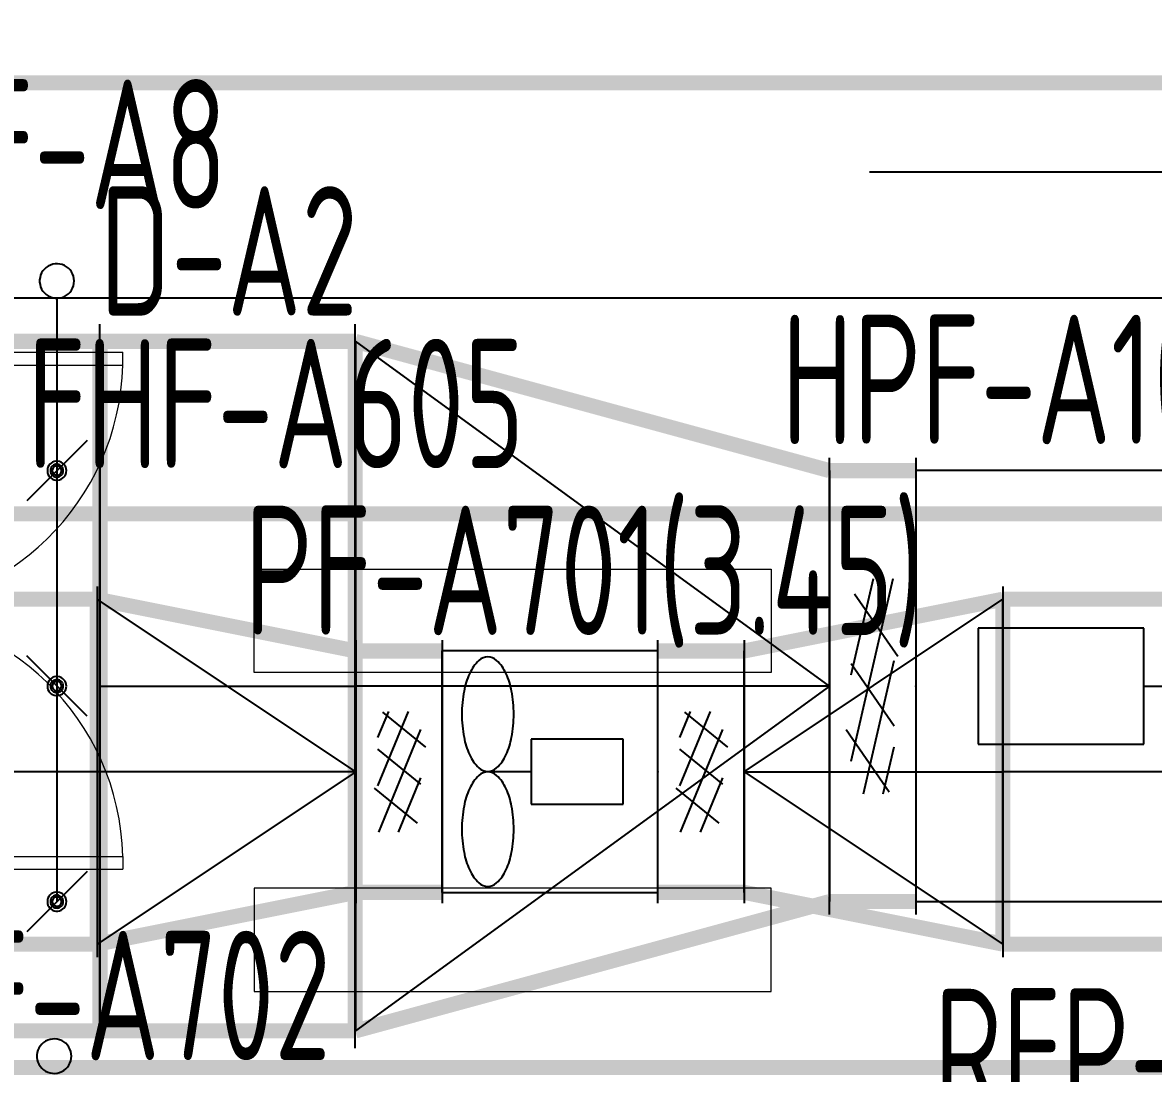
# Model space of a CAD drawing. Extents: x 4 to 13611208, y -605838 to 574722.
# Drawn here: x 13249225 to 13251848, y 191811 to 194249 of the extents above; entities that cross this region are included whole.
import ezdxf

# ---------------------------------------------------------------- set-up
doc = ezdxf.new("R2010")
doc.units = 0
doc.header["$LTSCALE"] = 1000
doc.header["$MEASUREMENT"] = 0
doc.linetypes.add('CENTER2', pattern=[28.575, 19.05, -3.175, 3.175, -3.175])
for name, color, linetype in [('DUCT-D-P中心线', 5, 'CENTER2'), ('DUCT-D-P标注', 7, 'Continuous'), ('DUCT-D-P法兰', 2, 'Continuous'), ('DUCT-D-P管', 6, 'Continuous'), ('DUCT-D-P管端线', 2, 'Continuous'), ('DUCT-D-P管设备', 7, 'Continuous'), ('DUCT-D-P阀门', 7, 'Continuous'), ('DUCT-X-P中心线', 5, 'CENTER2'), ('DUCT-X-P标注', 7, 'Continuous'), ('DUCT-X-P法兰', 2, 'Continuous'), ('DUCT-X-P管', 31, 'Continuous'), ('DUCT-X-P管端线', 2, 'Continuous'), ('DUCT-X-P管设备', 7, 'Continuous'), ('DUCT-X-P阀门', 7, 'Continuous'), ('DUCT-X-S标注', 7, 'Continuous')]:
    doc.layers.add(name, color=color, linetype=linetype)
doc.layers.add('建筑底图', color=8, linetype='Continuous', lineweight=13)
doc.styles.add('67', font='gbenor.shx', dxfattribs={"width": 0.7, "bigfont": 'hztxt.shx'})
doc.styles.add('du', font='gbenor.shx', dxfattribs={"width": 0.8, "bigfont": 'hztxt.shx'})
doc.dimstyles.new('67', dxfattribs={"dimscale": 100, "dimtxt": 3, "dimasz": 0.5, "dimexe": 0.5, "dimexo": 2, "dimgap": 0.5, "dimtad": 2, "dimdec": 0, "dimrnd": 5, "dimzin": 0, "dimdsep": 46, "dimtxsty": 'du', "dimblk": 'ARCHTICK', "dimcen": 0, "dimdle": 0.5, "dimclrd": 256, "dimclre": 256, "dimclrt": 256, "dimazin": 0, "dimtfac": 1, "dimtdec": 0, "dimtix": 1, "dimtmove": 2, "dimatfit": 3, "dimfxl": 100, "dimtolj": 1, "dimtzin": 0, "dimlwd": -1, "dimlwe": -1, "dimarcsym": 0})

# ---------------------------------------------------------------- blocks, each defined once
blk = doc.blocks.new('$DorLib2D$00000002')
for p, q in [((-0.5, 0), (-0.5, 0.4875)), ((-0.475, 0.4875), (-0.5, 0.4875)), ((-0.475, 0), (-0.475, 0.4875)), ((0.475, 0), (0.475, 0.4875)), ((0.475, 0.4875), (0.5, 0.4875)), ((0.5, 0), (0.5, 0.4875)), ((-0.5, 0), (-0.475, 0)), ((0.5, 0), (0.475, 0))]:
    blk.add_line(p, q)
at = {"lineweight": 13}
for centre, start, end in [((-0.4875, 0), 0, 88.5307), ((0.4875, 0), 91.4693, 180)]:
    blk.add_arc(centre, 0.4875, start, end, dxfattribs=at)
blk = doc.blocks.new('_ArchTick')
at = {"color": 0, "linetype": 'ByBlock', "const_width": 0.4}
blk.add_lwpolyline([(-0.5, -0.5), (0.5, 0.5)], dxfattribs=at)
blk = doc.blocks.new('*D831')
at = {"layer": 'DUCT-X-P标注', "transparency": 16777216}
for p, q in [((13248997.4, 194309.5), (13248997.4, 194538)), ((13251998.4, 194309.5), (13251998.4, 194538)), ((13248947.4, 194488), (13250197.8, 194488)), ((13252048.4, 194488), (13250798, 194488))]:
    blk.add_line(p, q, dxfattribs=at)
at = {"layer": 'DUCT-X-P标注', "transparency": 16777216, "xscale": 50, "yscale": 50, "zscale": 50, "rotation": 180}
blk.add_blockref('_ArchTick', (13248997.4, 194488), dxfattribs=at)
at = {"layer": 'DUCT-X-P标注', "transparency": 16777216, "xscale": 50, "yscale": 50, "zscale": 50}
blk.add_blockref('_ArchTick', (13251998.4, 194488), dxfattribs=at)
at = {"layer": 'DUCT-X-P标注', "transparency": 16777216, "insert": (13250497.9, 194501), "char_height": 300, "attachment_point": 5, "style": 'du'}
blk.add_mtext('\\A1;3000', dxfattribs=at)
blk = doc.blocks.new('$轴流风机$00000011')
for p, q in [((-500, 500), (-500, -500)), ((500, 500), (-500, 500)), ((500, -500), (500, 500)), ((-339.5, 134.7), (-339.5, -134.7)), ((88, 134.7), (-339.5, 134.7)), ((88, -134.7), (88, 134.7)), ((88, 0), (288.5, 0)), ((-339.5, -134.7), (88, -134.7)), ((-500, -500), (500, -500))]:
    blk.add_line(p, q)
for centre, radius, start, end in [((288.5, 410.5), 64.8, 90, 129.1821), ((288.5, 410.5), 64.8, 50.8179, 90), ((355.1, 328.7), 170.3, 129.1821, 153.0603), ((221.9, 328.7), 170.3, 26.9397, 50.8179), ((462.4, 274.2), 290.7, 153.0603, 168.1126), ((114.5, 274.2), 290.7, 11.8874, 26.9397), ((633.1, 238.3), 465, 168.1126, 180), ((-56.1, 238.3), 465, 0, 11.8874), ((633.1, 238.3), 465, 180, 191.8874), ((-56.1, 238.3), 465, 348.1126, 0), ((462.4, 202.4), 290.7, 191.8874, 206.9397), ((114.5, 202.4), 290.7, 333.0603, 348.1126), ((355.1, 147.8), 170.3, 206.9397, 230.8179), ((221.9, 147.8), 170.3, 309.1821, 333.0603), ((288.5, 66.1), 64.8, 230.8179, 270), ((288.5, 66.1), 64.8, 270, 309.1821), ((355.1, -147.8), 170.3, 129.1821, 153.0603), ((288.5, -66.1), 64.8, 90, 129.1821), ((288.5, -66.1), 64.8, 50.8179, 90), ((221.9, -147.8), 170.3, 26.9397, 50.8179), ((462.4, -202.4), 290.7, 153.0603, 168.1126), ((114.5, -202.4), 290.7, 11.8874, 26.9397), ((633.1, -238.3), 465, 168.1126, 180), ((-56.1, -238.3), 465, 0, 11.8874), ((633.1, -238.3), 465, 180, 191.8874), ((-56.1, -238.3), 465, 348.1126, 0), ((462.4, -274.2), 290.7, 191.8874, 206.9397), ((114.5, -274.2), 290.7, 333.0603, 348.1126), ((355.1, -328.7), 170.3, 206.9397, 230.8179), ((221.9, -328.7), 170.3, 309.1821, 333.0603), ((288.5, -410.5), 64.8, 230.8179, 270), ((288.5, -410.5), 64.8, 270, 309.1821)]:
    blk.add_arc(centre, radius, start, end)
for p in [(-500, 0), (500, 0)]:
    blk.add_point(p)

msp = doc.modelspace()

# ---------------------------------------------------------------- linework, layer by layer
at = {"layer": 'DUCT-D-P中心线'}
for p, q in [((13249404, 192709.5), (13249996.3, 192709.5)), ((13251096.5, 192709.5), (13249996.5, 192709.5))]:
    msp.add_line(p, q, dxfattribs=at)
at = {"layer": 'DUCT-D-P标注'}
msp.add_lwpolyline([(13253598.7, 193349.5), (13253598.7, 193901.9), (13251189.7, 193901.9)], dxfattribs=at)
at = {"layer": 'DUCT-D-P法兰'}
for p, q in [((13249403.9, 191869.5), (13249403.9, 193549.5)), ((13249996.4, 191869.5), (13249996.4, 193549.5)), ((13251096.6, 192179.5), (13251096.6, 193239.5)), ((13251296.8, 193239.5), (13251296.8, 192179.5))]:
    msp.add_line(p, q, dxfattribs=at)
at = {"layer": 'DUCT-D-P法兰', "color": 18, "true_color": 0x000000}
for p in [(13249403.8, 192709.5, 4300), (13249404, 192709.5, 4300), (13249996.3, 192709.5, 4300), (13249996.5, 192709.5, 4300), (13251096.5, 192709.5, 4300), (13251096.7, 192709.5, 4300), (13251296.7, 192709.5, 4300), (13251296.9, 192709.5, 4300)]:
    msp.add_point(p, dxfattribs=at)
at = {"layer": 'DUCT-D-P管'}
for q in [(13249996.5, 193509.5), (13249996.5, 191909.5)]:
    msp.add_line((13251096.5, 192709.5), q, dxfattribs=at)
at = {"layer": 'DUCT-D-P管', "const_width": 35}
for points in [[(13249204, 193509.5), (13249404, 193509.5)], [(13249996.3, 193509.5), (13249404, 193509.5)], [(13249404, 193509.5), (13249404, 191909.5)], [(13249996.3, 191909.5), (13249996.3, 193509.5)], [(13251096.5, 193209.5), (13249996.5, 193509.5)], [(13251096.7, 193209.5), (13251296.7, 193209.5)], [(13251096.5, 192209.5), (13249996.5, 191909.5)], [(13251296.7, 192209.5), (13251096.7, 192209.5)], [(13249404, 191909.5), (13249204, 191909.5)], [(13249404, 191909.5), (13249996.3, 191909.5)]]:
    msp.add_lwpolyline(points, dxfattribs=at)
at = {"layer": 'DUCT-D-P管', "color": 18, "true_color": 0x000000}
for p in [(13249996.5, 192709.5, 4300), (13251096.5, 192709.5, 4300)]:
    msp.add_point(p, dxfattribs=at)
at = {"layer": 'DUCT-D-P管端线'}
for p, q in [((13249404, 193509.5), (13249404, 191909.5)), ((13249996.5, 193509.5), (13249996.5, 191909.5)), ((13251096.5, 192209.5), (13251096.5, 193209.5)), ((13251096.7, 193209.5), (13251096.7, 192209.5)), ((13251296.7, 193209.5), (13251296.7, 192209.5))]:
    msp.add_line(p, q, dxfattribs=at)
at = {"layer": 'DUCT-D-P阀门'}
for p, q in [((13249268.7, 193668.3), (13249266.4, 193663.2)), ((13249271.7, 193673), (13249268.7, 193668.3)), ((13249275.3, 193677.3), (13249271.7, 193673)), ((13249279.4, 193681), (13249275.3, 193677.3)), ((13249284, 193684.2), (13249279.4, 193681)), ((13249289, 193686.6), (13249284, 193684.2)), ((13249294.4, 193688.3), (13249289, 193686.6)), ((13249299.9, 193689.3), (13249294.4, 193688.3)), ((13249305.4, 193689.5), (13249299.9, 193689.3)), ((13249311, 193688.9), (13249305.4, 193689.5)), ((13249316.4, 193687.6), (13249311, 193688.9)), ((13249321.6, 193685.5), (13249316.4, 193687.6)), ((13249326.4, 193682.7), (13249321.6, 193685.5)), ((13249330.8, 193679.2), (13249326.4, 193682.7)), ((13249334.7, 193675.2), (13249330.8, 193679.2)), ((13249338, 193670.7), (13249334.7, 193675.2)), ((13249340.6, 193665.8), (13249338, 193670.7)), ((13249264.9, 193657.8), (13249264.1, 193652.3)), ((13249264.1, 193652.3), (13249264.1, 193646.7)), ((13249264.1, 193646.7), (13249264.9, 193641.2)), ((13249266.4, 193663.2), (13249264.9, 193657.8)), ((13249264.9, 193641.2), (13249266.4, 193635.8)), ((13249342.5, 193660.5), (13249340.6, 193665.8)), ((13249343.6, 193655.1), (13249342.5, 193660.5)), ((13249342.5, 193638.5), (13249343.6, 193643.9)), ((13249344, 193649.5), (13249343.6, 193655.1)), ((13249343.6, 193643.9), (13249344, 193649.5)), ((13249266.4, 193635.8), (13249268.7, 193630.7)), ((13249268.7, 193630.7), (13249271.7, 193626)), ((13249271.7, 193626), (13249275.3, 193621.7)), ((13249275.3, 193621.7), (13249279.4, 193618)), ((13249279.4, 193618), (13249284, 193614.9)), ((13249284, 193614.9), (13249289, 193612.4)), ((13249321.6, 193613.6), (13249326.4, 193616.4)), ((13249326.4, 193616.4), (13249330.8, 193619.8)), ((13249330.8, 193619.8), (13249334.7, 193623.8)), ((13249334.7, 193623.8), (13249338, 193628.3)), ((13249338, 193628.3), (13249340.6, 193633.2)), ((13249340.6, 193633.2), (13249342.5, 193638.5)), ((13249289, 193612.4), (13249294.4, 193610.7)), ((13249294.4, 193610.7), (13249299.9, 193609.7)), ((13249299.9, 193609.7), (13249305.4, 193609.5)), ((13249304, 193609.5), (13249304, 193509.5)), ((13249305.4, 193609.5), (13249311, 193610.1)), ((13249311, 193610.1), (13249316.4, 193611.5)), ((13249316.4, 193611.5), (13249321.6, 193613.6)), ((13249304, 193509.5), (13249304, 192709.5)), ((13249374, 193279.5), (13249234, 193139.5)), ((13249285.2, 193221.2), (13249283.4, 193217.5)), ((13249287.7, 193224.4), (13249285.2, 193221.2)), ((13249290.7, 193227.2), (13249287.7, 193224.4)), ((13249294.2, 193229.3), (13249290.7, 193227.2)), ((13249298, 193230.8), (13249294.2, 193229.3)), ((13249296.5, 193222.5), (13249294.2, 193220.9)), ((13249299.1, 193223.7), (13249296.5, 193222.5)), ((13249302, 193231.6), (13249298, 193230.8)), ((13249301.9, 193224.4), (13249299.1, 193223.7)), ((13249304.7, 193224.5), (13249301.9, 193224.4)), ((13249306.1, 193231.6), (13249302, 193231.6)), ((13249307.6, 193224.1), (13249304.7, 193224.5)), ((13249310.1, 193230.8), (13249306.1, 193231.6)), ((13249310.3, 193223.2), (13249307.6, 193224.1)), ((13249313.9, 193229.3), (13249310.1, 193230.8)), ((13249312.7, 193221.7), (13249310.3, 193223.2)), ((13249314.9, 193219.9), (13249312.7, 193221.7)), ((13249317.4, 193227.2), (13249313.9, 193229.3)), ((13249320.4, 193224.4), (13249317.4, 193227.2)), ((13249322.9, 193221.2), (13249320.4, 193224.4)), ((13249324.7, 193217.5), (13249322.9, 193221.2)), ((13249282.3, 193213.6), (13249281.9, 193209.5)), ((13249281.9, 193209.5), (13249282.3, 193205.4)), ((13249283.4, 193217.5), (13249282.3, 193213.6)), ((13249282.3, 193205.4), (13249283.4, 193201.5)), ((13249283.4, 193201.5), (13249285.2, 193197.8)), ((13249285.2, 193197.8), (13249287.7, 193194.6)), ((13249289.6, 193213.7), (13249289.1, 193210.9)), ((13249289.1, 193210.9), (13249289.1, 193208.1)), ((13249289.1, 193208.1), (13249289.6, 193205.3)), ((13249290.7, 193216.4), (13249289.6, 193213.7)), ((13249289.6, 193205.3), (13249290.7, 193202.6)), ((13249292.2, 193218.8), (13249290.7, 193216.4)), ((13249290.7, 193202.6), (13249292.2, 193200.2)), ((13249294.2, 193220.9), (13249292.2, 193218.8)), ((13249292.2, 193200.2), (13249294.2, 193198.2)), ((13249293.7, 193212.5), (13249293.3, 193210.5)), ((13249293.3, 193210.5), (13249293.3, 193208.5)), ((13249293.3, 193208.5), (13249293.7, 193206.5)), ((13249294.5, 193214.4), (13249293.7, 193212.5)), ((13249293.7, 193206.5), (13249294.5, 193204.6)), ((13249294.2, 193198.2), (13249296.5, 193196.5)), ((13249295.6, 193216.1), (13249294.5, 193214.4)), ((13249294.5, 193204.6), (13249295.6, 193202.9)), ((13249297, 193217.6), (13249295.6, 193216.1)), ((13249295.6, 193202.9), (13249297, 193201.4)), ((13249296.5, 193196.5), (13249299.1, 193195.3)), ((13249298.7, 193218.8), (13249297, 193217.6)), ((13249297, 193201.4), (13249298.7, 193200.2)), ((13249300.5, 193219.7), (13249298.7, 193218.8)), ((13249298.7, 193200.2), (13249300.5, 193199.4)), ((13249299.1, 193195.3), (13249301.9, 193194.7)), ((13249302.5, 193220.1), (13249300.5, 193219.7)), ((13249300.5, 193199.4), (13249302.5, 193198.9)), ((13249301.9, 193194.7), (13249304.7, 193194.5)), ((13249304.5, 193220.2), (13249302.5, 193220.1)), ((13249302.5, 193198.9), (13249304.5, 193198.8)), ((13249304, 193209.5), (13249304, 192209.5)), ((13249306.6, 193219.9), (13249304.5, 193220.2)), ((13249304.5, 193198.8), (13249306.6, 193199.1)), ((13249304.7, 193194.5), (13249307.6, 193194.9)), ((13249308.5, 193219.3), (13249306.6, 193219.9)), ((13249306.6, 193199.1), (13249308.5, 193199.8)), ((13249307.6, 193194.9), (13249310.3, 193195.9)), ((13249310.3, 193218.3), (13249308.5, 193219.3)), ((13249308.5, 193199.8), (13249310.3, 193200.8)), ((13249311.8, 193216.9), (13249310.3, 193218.3)), ((13249310.3, 193200.8), (13249311.8, 193202.1)), ((13249310.3, 193195.9), (13249312.7, 193197.3)), ((13249313.1, 193215.3), (13249311.8, 193216.9)), ((13249311.8, 193202.1), (13249313.1, 193203.7)), ((13249312.7, 193197.3), (13249314.9, 193199.2)), ((13249314, 193213.5), (13249313.1, 193215.3)), ((13249313.1, 193203.7), (13249314, 193205.5)), ((13249314.6, 193211.5), (13249314, 193213.5)), ((13249314, 193205.5), (13249314.6, 193207.5)), ((13249314.8, 193209.5), (13249314.6, 193211.5)), ((13249314.6, 193207.5), (13249314.8, 193209.5)), ((13249316.7, 193217.6), (13249314.9, 193219.9)), ((13249314.9, 193199.2), (13249316.7, 193201.4)), ((13249318, 193215.1), (13249316.7, 193217.6)), ((13249316.7, 193201.4), (13249318, 193203.9)), ((13249318.8, 193212.4), (13249318, 193215.1)), ((13249318, 193203.9), (13249318.8, 193206.7)), ((13249319, 193209.5), (13249318.8, 193212.4)), ((13249318.8, 193206.7), (13249319, 193209.5)), ((13249320.4, 193194.6), (13249322.9, 193197.8)), ((13249322.9, 193197.8), (13249324.7, 193201.5)), ((13249325.8, 193213.6), (13249324.7, 193217.5)), ((13249324.7, 193201.5), (13249325.8, 193205.4)), ((13249326.2, 193209.5), (13249325.8, 193213.6)), ((13249325.8, 193205.4), (13249326.2, 193209.5)), ((13249287.7, 193194.6), (13249290.7, 193191.8)), ((13249290.7, 193191.8), (13249294.2, 193189.7)), ((13249294.2, 193189.7), (13249298, 193188.2)), ((13249298, 193188.2), (13249302, 193187.5)), ((13249302, 193187.5), (13249306.1, 193187.5)), ((13249306.1, 193187.5), (13249310.1, 193188.2)), ((13249310.1, 193188.2), (13249313.9, 193189.7)), ((13249313.9, 193189.7), (13249317.4, 193191.8)), ((13249317.4, 193191.8), (13249320.4, 193194.6)), ((13251146.7, 192535.6), (13251244.6, 192959.5)), ((13251146.7, 192735.6), (13251198.4, 192959.5)), ((13251254.8, 192778.5), (13251154.8, 192922.8)), ((13249374, 192639.5), (13249234, 192779.5)), ((13251246.7, 192616.6), (13251146.7, 192761)), ((13251175.3, 192459.5), (13251246.7, 192768.6)), ((13249287.7, 192724.4), (13249285.2, 192721.2)), ((13249290.7, 192727.2), (13249287.7, 192724.4)), ((13249294.2, 192729.3), (13249290.7, 192727.2)), ((13249298, 192730.8), (13249294.2, 192729.3)), ((13249296.5, 192722.5), (13249294.2, 192720.9)), ((13249299.1, 192723.7), (13249296.5, 192722.5)), ((13249302, 192731.6), (13249298, 192730.8)), ((13249301.9, 192724.4), (13249299.1, 192723.7)), ((13249304.7, 192724.5), (13249301.9, 192724.4)), ((13249306.1, 192731.6), (13249302, 192731.6)), ((13249307.6, 192724.1), (13249304.7, 192724.5)), ((13249310.1, 192730.8), (13249306.1, 192731.6)), ((13249310.3, 192723.2), (13249307.6, 192724.1)), ((13249313.9, 192729.3), (13249310.1, 192730.8)), ((13249312.7, 192721.7), (13249310.3, 192723.2)), ((13249317.4, 192727.2), (13249313.9, 192729.3)), ((13249320.4, 192724.4), (13249317.4, 192727.2)), ((13249322.9, 192721.2), (13249320.4, 192724.4)), ((13249282.3, 192713.6), (13249281.9, 192709.5)), ((13249281.9, 192709.5), (13249282.3, 192705.4)), ((13249283.4, 192717.5), (13249282.3, 192713.6)), ((13249282.3, 192705.4), (13249283.4, 192701.5)), ((13249285.2, 192721.2), (13249283.4, 192717.5)), ((13249283.4, 192701.5), (13249285.2, 192697.8)), ((13249285.2, 192697.8), (13249287.7, 192694.6)), ((13249289.6, 192713.7), (13249289.1, 192710.9)), ((13249289.1, 192710.9), (13249289.1, 192708.1)), ((13249289.1, 192708.1), (13249289.6, 192705.3)), ((13249290.7, 192716.4), (13249289.6, 192713.7)), ((13249289.6, 192705.3), (13249290.7, 192702.6)), ((13249292.2, 192718.8), (13249290.7, 192716.4)), ((13249290.7, 192702.6), (13249292.2, 192700.2)), ((13249294.2, 192720.9), (13249292.2, 192718.8)), ((13249292.2, 192700.2), (13249294.2, 192698.2)), ((13249293.7, 192712.5), (13249293.3, 192710.5)), ((13249293.3, 192710.5), (13249293.3, 192708.5)), ((13249293.3, 192708.5), (13249293.7, 192706.5)), ((13249294.5, 192714.4), (13249293.7, 192712.5)), ((13249293.7, 192706.5), (13249294.5, 192704.6)), ((13249294.2, 192698.2), (13249296.5, 192696.5)), ((13249295.6, 192716.1), (13249294.5, 192714.4)), ((13249294.5, 192704.6), (13249295.6, 192702.9)), ((13249297, 192717.6), (13249295.6, 192716.1)), ((13249295.6, 192702.9), (13249297, 192701.4)), ((13249296.5, 192696.5), (13249299.1, 192695.3)), ((13249298.7, 192718.8), (13249297, 192717.6)), ((13249297, 192701.4), (13249298.7, 192700.2)), ((13249300.5, 192719.7), (13249298.7, 192718.8)), ((13249298.7, 192700.2), (13249300.5, 192699.4)), ((13249302.5, 192720.1), (13249300.5, 192719.7)), ((13249300.5, 192699.4), (13249302.5, 192698.9)), ((13249304.5, 192720.2), (13249302.5, 192720.1)), ((13249302.5, 192698.9), (13249304.5, 192698.8)), ((13249306.6, 192719.9), (13249304.5, 192720.2)), ((13249304.5, 192698.8), (13249306.6, 192699.1)), ((13249308.5, 192719.3), (13249306.6, 192719.9)), ((13249306.6, 192699.1), (13249308.5, 192699.8)), ((13249310.3, 192718.3), (13249308.5, 192719.3)), ((13249308.5, 192699.8), (13249310.3, 192700.8)), ((13249311.8, 192716.9), (13249310.3, 192718.3)), ((13249310.3, 192700.8), (13249311.8, 192702.1)), ((13249310.3, 192695.9), (13249312.7, 192697.3)), ((13249313.1, 192715.3), (13249311.8, 192716.9)), ((13249311.8, 192702.1), (13249313.1, 192703.7)), ((13249314.9, 192719.9), (13249312.7, 192721.7)), ((13249312.7, 192697.3), (13249314.9, 192699.2)), ((13249314, 192713.5), (13249313.1, 192715.3)), ((13249313.1, 192703.7), (13249314, 192705.5)), ((13249314.6, 192711.5), (13249314, 192713.5)), ((13249314, 192705.5), (13249314.6, 192707.5)), ((13249314.8, 192709.5), (13249314.6, 192711.5)), ((13249314.6, 192707.5), (13249314.8, 192709.5)), ((13249316.7, 192717.6), (13249314.9, 192719.9)), ((13249314.9, 192699.2), (13249316.7, 192701.4)), ((13249318, 192715.1), (13249316.7, 192717.6)), ((13249316.7, 192701.4), (13249318, 192703.9)), ((13249318.8, 192712.4), (13249318, 192715.1)), ((13249318, 192703.9), (13249318.8, 192706.7)), ((13249319, 192709.5), (13249318.8, 192712.4)), ((13249318.8, 192706.7), (13249319, 192709.5)), ((13249320.4, 192694.6), (13249322.9, 192697.8)), ((13249324.7, 192717.5), (13249322.9, 192721.2)), ((13249322.9, 192697.8), (13249324.7, 192701.5)), ((13249325.8, 192713.6), (13249324.7, 192717.5)), ((13249324.7, 192701.5), (13249325.8, 192705.4)), ((13249326.2, 192709.5), (13249325.8, 192713.6)), ((13249325.8, 192705.4), (13249326.2, 192709.5)), ((13249287.7, 192694.6), (13249290.7, 192691.8)), ((13249290.7, 192691.8), (13249294.2, 192689.7)), ((13249294.2, 192689.7), (13249298, 192688.2)), ((13249298, 192688.2), (13249302, 192687.5)), ((13249299.1, 192695.3), (13249301.9, 192694.7)), ((13249301.9, 192694.7), (13249304.7, 192694.5)), ((13249302, 192687.5), (13249306.1, 192687.5)), ((13249304.7, 192694.5), (13249307.6, 192694.9)), ((13249306.1, 192687.5), (13249310.1, 192688.2)), ((13249307.6, 192694.9), (13249310.3, 192695.9)), ((13249310.1, 192688.2), (13249313.9, 192689.7)), ((13249313.9, 192689.7), (13249317.4, 192691.8)), ((13249317.4, 192691.8), (13249320.4, 192694.6)), ((13251235.1, 192463.5), (13251135.1, 192607.8)), ((13251221.5, 192459.5), (13251246.7, 192568.6)), ((13249374, 192279.5), (13249234, 192139.5)), ((13249287.7, 192224.4), (13249285.2, 192221.2)), ((13249290.7, 192227.2), (13249287.7, 192224.4)), ((13249294.2, 192229.3), (13249290.7, 192227.2)), ((13249298, 192230.8), (13249294.2, 192229.3)), ((13249302, 192231.6), (13249298, 192230.8)), ((13249301.9, 192224.4), (13249299.1, 192223.7)), ((13249304.7, 192224.5), (13249301.9, 192224.4)), ((13249306.1, 192231.6), (13249302, 192231.6)), ((13249307.6, 192224.1), (13249304.7, 192224.5)), ((13249310.1, 192230.8), (13249306.1, 192231.6)), ((13249310.3, 192223.2), (13249307.6, 192224.1)), ((13249313.9, 192229.3), (13249310.1, 192230.8)), ((13249317.4, 192227.2), (13249313.9, 192229.3)), ((13249320.4, 192224.4), (13249317.4, 192227.2)), ((13249322.9, 192221.2), (13249320.4, 192224.4)), ((13249282.3, 192213.6), (13249281.9, 192209.5)), ((13249281.9, 192209.5), (13249282.3, 192205.4)), ((13249283.4, 192217.5), (13249282.3, 192213.6)), ((13249282.3, 192205.4), (13249283.4, 192201.5)), ((13249285.2, 192221.2), (13249283.4, 192217.5)), ((13249283.4, 192201.5), (13249285.2, 192197.8)), ((13249285.2, 192197.8), (13249287.7, 192194.6)), ((13249289.6, 192213.7), (13249289.1, 192210.9)), ((13249289.1, 192210.9), (13249289.1, 192208.1)), ((13249289.1, 192208.1), (13249289.6, 192205.3)), ((13249290.7, 192216.4), (13249289.6, 192213.7)), ((13249289.6, 192205.3), (13249290.7, 192202.6)), ((13249292.2, 192218.8), (13249290.7, 192216.4)), ((13249290.7, 192202.6), (13249292.2, 192200.2)), ((13249294.2, 192220.9), (13249292.2, 192218.8)), ((13249292.2, 192200.2), (13249294.2, 192198.2)), ((13249293.7, 192212.5), (13249293.3, 192210.5)), ((13249293.3, 192210.5), (13249293.3, 192208.5)), ((13249293.3, 192208.5), (13249293.7, 192206.5)), ((13249294.5, 192214.4), (13249293.7, 192212.5)), ((13249293.7, 192206.5), (13249294.5, 192204.6)), ((13249296.5, 192222.5), (13249294.2, 192220.9)), ((13249294.2, 192198.2), (13249296.5, 192196.5)), ((13249295.6, 192216.1), (13249294.5, 192214.4)), ((13249294.5, 192204.6), (13249295.6, 192202.9)), ((13249297, 192217.6), (13249295.6, 192216.1)), ((13249295.6, 192202.9), (13249297, 192201.4)), ((13249299.1, 192223.7), (13249296.5, 192222.5)), ((13249298.7, 192218.8), (13249297, 192217.6)), ((13249297, 192201.4), (13249298.7, 192200.2)), ((13249300.5, 192219.7), (13249298.7, 192218.8)), ((13249298.7, 192200.2), (13249300.5, 192199.4)), ((13249302.5, 192220.1), (13249300.5, 192219.7)), ((13249300.5, 192199.4), (13249302.5, 192198.9)), ((13249304.5, 192220.2), (13249302.5, 192220.1)), ((13249302.5, 192198.9), (13249304.5, 192198.8)), ((13249306.6, 192219.9), (13249304.5, 192220.2)), ((13249304.5, 192198.8), (13249306.6, 192199.1)), ((13249308.5, 192219.3), (13249306.6, 192219.9)), ((13249306.6, 192199.1), (13249308.5, 192199.8)), ((13249310.3, 192218.3), (13249308.5, 192219.3)), ((13249308.5, 192199.8), (13249310.3, 192200.8)), ((13249312.7, 192221.7), (13249310.3, 192223.2)), ((13249311.8, 192216.9), (13249310.3, 192218.3)), ((13249310.3, 192200.8), (13249311.8, 192202.1)), ((13249313.1, 192215.3), (13249311.8, 192216.9)), ((13249311.8, 192202.1), (13249313.1, 192203.7)), ((13249314.9, 192219.9), (13249312.7, 192221.7)), ((13249312.7, 192197.3), (13249314.9, 192199.2)), ((13249314, 192213.5), (13249313.1, 192215.3)), ((13249313.1, 192203.7), (13249314, 192205.5)), ((13249314.6, 192211.5), (13249314, 192213.5)), ((13249314, 192205.5), (13249314.6, 192207.5)), ((13249314.8, 192209.5), (13249314.6, 192211.5)), ((13249314.6, 192207.5), (13249314.8, 192209.5)), ((13249316.7, 192217.6), (13249314.9, 192219.9)), ((13249314.9, 192199.2), (13249316.7, 192201.4)), ((13249318, 192215.1), (13249316.7, 192217.6)), ((13249316.7, 192201.4), (13249318, 192203.9)), ((13249318.8, 192212.4), (13249318, 192215.1)), ((13249318, 192203.9), (13249318.8, 192206.7)), ((13249319, 192209.5), (13249318.8, 192212.4)), ((13249318.8, 192206.7), (13249319, 192209.5)), ((13249320.4, 192194.6), (13249322.9, 192197.8)), ((13249324.7, 192217.5), (13249322.9, 192221.2)), ((13249322.9, 192197.8), (13249324.7, 192201.5)), ((13249325.8, 192213.6), (13249324.7, 192217.5)), ((13249324.7, 192201.5), (13249325.8, 192205.4)), ((13249326.2, 192209.5), (13249325.8, 192213.6)), ((13249325.8, 192205.4), (13249326.2, 192209.5)), ((13249287.7, 192194.6), (13249290.7, 192191.8)), ((13249290.7, 192191.8), (13249294.2, 192189.7)), ((13249294.2, 192189.7), (13249298, 192188.2)), ((13249296.5, 192196.5), (13249299.1, 192195.3)), ((13249298, 192188.2), (13249302, 192187.5)), ((13249299.1, 192195.3), (13249301.9, 192194.7)), ((13249301.9, 192194.7), (13249304.7, 192194.5)), ((13249302, 192187.5), (13249306.1, 192187.5)), ((13249304.7, 192194.5), (13249307.6, 192194.9)), ((13249306.1, 192187.5), (13249310.1, 192188.2)), ((13249307.6, 192194.9), (13249310.3, 192195.9)), ((13249310.1, 192188.2), (13249313.9, 192189.7)), ((13249310.3, 192195.9), (13249312.7, 192197.3)), ((13249313.9, 192189.7), (13249317.4, 192191.8)), ((13249317.4, 192191.8), (13249320.4, 192194.6)), ((13249277.8, 191885.6), (13249273.1, 191882.5)), ((13249282.8, 191888), (13249277.8, 191885.6)), ((13249288.1, 191889.8), (13249282.8, 191888)), ((13249293.6, 191890.7), (13249288.1, 191889.8)), ((13249299.2, 191890.9), (13249293.6, 191890.7)), ((13249304.7, 191890.3), (13249299.2, 191890.9)), ((13249310.1, 191889), (13249304.7, 191890.3)), ((13249315.3, 191886.9), (13249310.1, 191889)), ((13249320.1, 191884.1), (13249315.3, 191886.9)), ((13249324.5, 191880.7), (13249320.1, 191884.1)), ((13249258.6, 191859.3), (13249257.9, 191853.7)), ((13249260.2, 191864.6), (13249258.6, 191859.3)), ((13249262.4, 191869.7), (13249260.2, 191864.6)), ((13249265.4, 191874.5), (13249262.4, 191869.7)), ((13249269, 191878.7), (13249265.4, 191874.5)), ((13249273.1, 191882.5), (13249269, 191878.7)), ((13249328.4, 191876.7), (13249324.5, 191880.7)), ((13249331.7, 191872.1), (13249328.4, 191876.7)), ((13249334.3, 191867.2), (13249331.7, 191872.1)), ((13249336.2, 191862), (13249334.3, 191867.2)), ((13249337.4, 191856.5), (13249336.2, 191862)), ((13249257.9, 191853.7), (13249257.9, 191848.2)), ((13249257.9, 191848.2), (13249258.6, 191842.6)), ((13249258.6, 191842.6), (13249260.2, 191837.3)), ((13249260.2, 191837.3), (13249262.4, 191832.2)), ((13249262.4, 191832.2), (13249265.4, 191827.4)), ((13249331.7, 191829.8), (13249334.3, 191834.7)), ((13249334.3, 191834.7), (13249336.2, 191839.9)), ((13249336.2, 191839.9), (13249337.4, 191845.4)), ((13249337.8, 191850.9), (13249337.4, 191856.5)), ((13249337.4, 191845.4), (13249337.8, 191850.9)), ((13249265.4, 191827.4), (13249269, 191823.2)), ((13249269, 191823.2), (13249273.1, 191819.4)), ((13249273.1, 191819.4), (13249277.8, 191816.3)), ((13249277.8, 191816.3), (13249282.8, 191813.9)), ((13249282.8, 191813.9), (13249288.1, 191812.1)), ((13249288.1, 191812.1), (13249293.6, 191811.2)), ((13249293.6, 191811.2), (13249299.2, 191811)), ((13249299.2, 191811), (13249304.7, 191811.6)), ((13249304.7, 191811.6), (13249310.1, 191812.9)), ((13249310.1, 191812.9), (13249315.3, 191815)), ((13249315.3, 191815), (13249320.1, 191817.8)), ((13249320.1, 191817.8), (13249324.5, 191821.2)), ((13249324.5, 191821.2), (13249328.4, 191825.2)), ((13249328.4, 191825.2), (13249331.7, 191829.8))]:
    msp.add_line(p, q, dxfattribs=at)
at = {"layer": 'DUCT-X-P中心线'}
for p, q in [((13251998.4, 193609.5), (13249197.8, 193609.5)), ((13249397.5, 192511), (13249197.8, 192511)), ((13249997.7, 192511), (13249397.7, 192511)), ((13250898.5, 192511), (13251498.5, 192511)), ((13253848.5, 192511), (13251498.7, 192511))]:
    msp.add_line(p, q, dxfattribs=at)
at = {"layer": 'DUCT-X-P法兰'}
for p, q in [((13249397.6, 192941), (13249397.6, 192081)), ((13249397.8, 192941), (13249397.8, 192081)), ((13251498.6, 192941), (13251498.6, 192081)), ((13249997.8, 192816), (13249997.8, 192206)), ((13250198, 192816), (13250198, 192206)), ((13250698.2, 192206), (13250698.2, 192816)), ((13250898.4, 192816), (13250898.4, 192206))]:
    msp.add_line(p, q, dxfattribs=at)
at = {"layer": 'DUCT-X-P法兰', "color": 18, "true_color": 0x000000}
for p in [(13249397.5, 192511, 3450), (13249397.7, 192511, 3450), (13249397.7, 192511, 3450), (13249397.9, 192511, 3450), (13249997.7, 192511, 3480), (13249997.9, 192511, 3480), (13250197.9, 192511, 3480), (13250198.1, 192511, 3480), (13250698.1, 192511, 3480), (13250698.3, 192511, 3480), (13250898.3, 192511, 3480), (13250898.5, 192511, 3480), (13251498.5, 192511, 3450), (13251498.7, 192511, 3450)]:
    msp.add_point(p, dxfattribs=at)
at = {"layer": 'DUCT-X-P管'}
for p, q in [((13249997.7, 192511), (13249397.7, 192911)), ((13250898.5, 192511), (13251498.5, 192911)), ((13249997.7, 192511), (13249397.7, 192111)), ((13250898.5, 192511), (13251498.5, 192111))]:
    msp.add_line(p, q, dxfattribs=at)
at = {"layer": 'DUCT-X-P管', "const_width": 35}
for points in [[(13251998.4, 194109.5), (13249197.8, 194109.5)], [(13249197.8, 193109.5), (13251998.4, 193109.5)], [(13249397.5, 192911), (13249197.8, 192911)], [(13249397.5, 192111), (13249397.5, 192911)], [(13249997.7, 192791), (13249397.7, 192911)], [(13250898.5, 192791), (13251498.5, 192911)], [(13253848.5, 192911), (13251498.7, 192911)], [(13251498.7, 192911), (13251498.7, 192111)], [(13249997.9, 192791), (13250197.9, 192791)], [(13250698.3, 192791), (13250898.3, 192791)], [(13249997.7, 192231), (13249397.7, 192111)], [(13250197.9, 192231), (13249997.9, 192231)], [(13250898.3, 192231), (13250698.3, 192231)], [(13250898.5, 192231), (13251498.5, 192111)], [(13249197.8, 192111), (13249397.5, 192111)], [(13251498.7, 192111), (13253848.5, 192111)], [(13251999.4, 191824.4), (13249197.8, 191824.4)]]:
    msp.add_lwpolyline(points, dxfattribs=at)
at = {"layer": 'DUCT-X-P管', "color": 18, "true_color": 0x000000}
for p in [(13249397.7, 192511, 3450), (13249997.7, 192511, 3480), (13250898.5, 192511, 3480), (13251498.5, 192511, 3450)]:
    msp.add_point(p, dxfattribs=at)
at = {"layer": 'DUCT-X-P管端线'}
for p, q in [((13249397.7, 192911), (13249397.7, 192111)), ((13251498.5, 192111), (13251498.5, 192911)), ((13249997.7, 192231), (13249997.7, 192791)), ((13249997.9, 192231), (13249997.9, 192791)), ((13250197.9, 192231), (13250197.9, 192791)), ((13250698.3, 192231), (13250698.3, 192791)), ((13250898.3, 192231), (13250898.3, 192791)), ((13250898.5, 192791), (13250898.5, 192231))]:
    msp.add_line(p, q, dxfattribs=at)
at = {"layer": 'DUCT-X-P阀门'}
for p, q in [((13250119.2, 192651), (13250047.9, 192478)), ((13250073.1, 192651), (13250047.9, 192590)), ((13250059.5, 192648.8), (13250159.5, 192568)), ((13250819.6, 192651), (13250748.3, 192478)), ((13250773.5, 192651), (13250748.3, 192590)), ((13250759.9, 192648.8), (13250859.9, 192568)), ((13250147.9, 192608.5), (13250050, 192371)), ((13250848.3, 192608.5), (13250750.4, 192371)), ((13250047.9, 192563), (13250147.9, 192482.2)), ((13250748.3, 192563), (13250848.3, 192482.2)), ((13250147.9, 192496.5), (13250096.2, 192371)), ((13250848.3, 192496.5), (13250796.6, 192371)), ((13250039.8, 192472.4), (13250139.8, 192391.6)), ((13250740.2, 192472.4), (13250840.2, 192391.6))]:
    msp.add_line(p, q, dxfattribs=at)
at = {"layer": '建筑底图', "color": 8}
for points in [[(13250961.4, 192741), (13249761.4, 192741), (13249761.4, 192981), (13250961.4, 192981)], [(13249761.4, 192001), (13250961.4, 192001), (13250961.4, 192241), (13249761.4, 192241)]]:
    msp.add_lwpolyline(points, close=True, dxfattribs=at)

# ---------------------------------------------------------------- block references
at = {"layer": 'DUCT-D-P管设备', "xscale": 0.9, "zscale": 1000, "rotation": 359.9999999999957}
msp.add_blockref('$轴流风机$00000011', (13251746.9, 192709.5, 4300), dxfattribs=at)
at = {"layer": 'DUCT-X-P管设备', "xscale": 0.5, "yscale": 0.56, "zscale": 560, "rotation": 180}
msp.add_blockref('$轴流风机$00000011', (13250448.1, 192511, 6800), dxfattribs=at)
at = {"layer": '建筑底图', "color": 8, "xscale": -1200, "yscale": -1200, "zscale": -1200, "rotation": 90}
msp.add_blockref('$DorLib2D$00000002', (13248872.4, 192884.5), dxfattribs=at)

# ---------------------------------------------------------------- texts
at = {"layer": 'DUCT-D-P标注', "style": '67', "width": 0.75}
for s, p in [('FHF-A8', (13248809.9, 193817, 8600)), ('D-A2', (13249403.3, 193569.4, 4300)), ('HPF-A1(4.00)', (13250985.4, 193271.2, 4000)), ('RFP-A(4.20)', (13251338.9, 191708.4, 12400))]:
    msp.add_text(s, height=300, dxfattribs=at).set_placement(p)
at = {"layer": 'DUCT-X-P标注', "style": '67', "width": 0.75}
for s, p in [('FHF-A605', (13249235.2, 193215.3, 1650)), ('PF-A701(3.45)', (13249739.4, 192828.2, 4850))]:
    msp.add_text(s, height=300, dxfattribs=at).set_placement(p)
at = {"layer": 'DUCT-X-S标注', "style": '67', "width": 0.75}
msp.add_text('FHF-A702', height=300, dxfattribs=at).set_placement((13248799.2, 191841.8, 4950))

# ---------------------------------------------------------------- dimensions: what is measured, and where the dimension line sits
at = {"layer": 'DUCT-X-P标注'}
dim = msp.add_linear_dim(base=(13251998.4, 194488), p1=(13248997.4, 194109.5, 3450), p2=(13251998.4, 194109.5, 3450), dimstyle='67', dxfattribs=at)
dim.commit()
dim.dimension.update_dxf_attribs({"geometry": '*D831', "text_midpoint": (13250497.9, 194501), "dimtype": 128})

doc.saveas('drawing.dxf')
